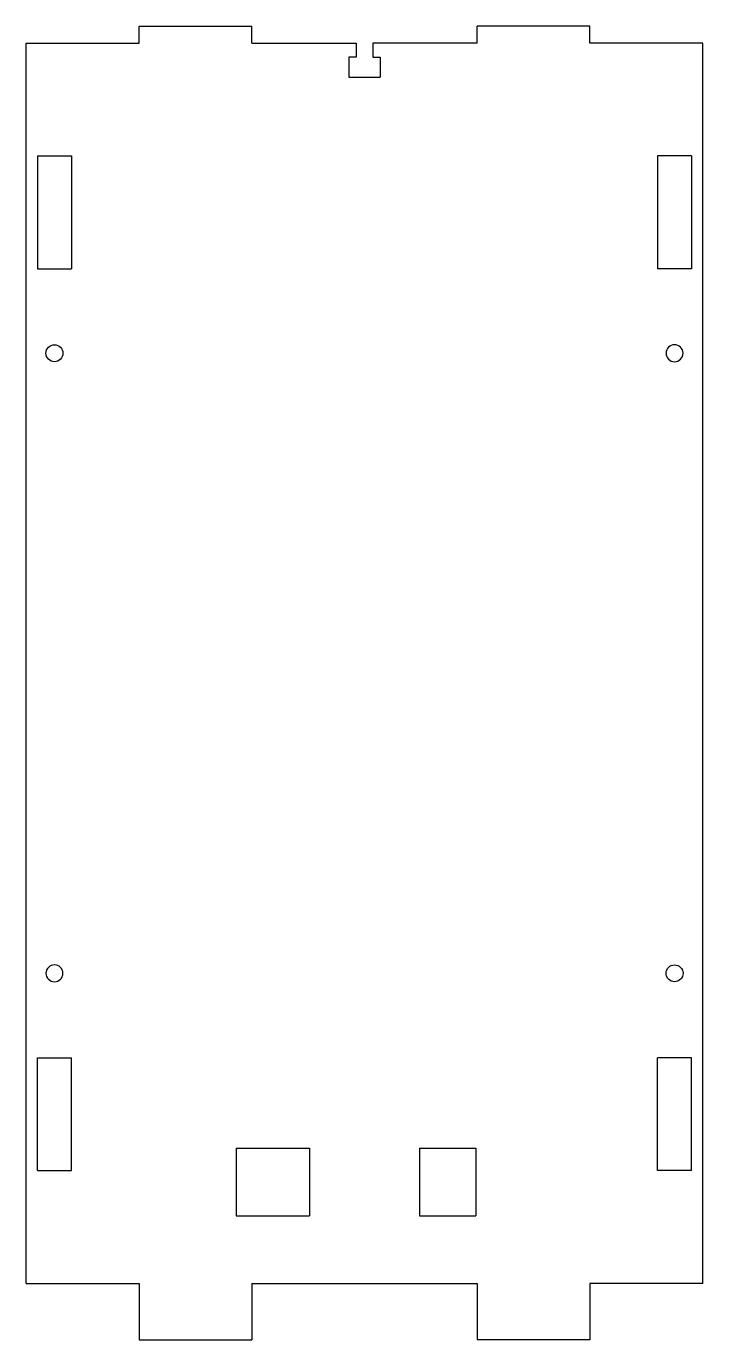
# Model space of a CAD drawing. Extents: x 0 to 120, y -10 to 223.
import ezdxf

# ---------------------------------------------------------------- set-up
doc = ezdxf.new("R2010")
doc.units = 0
doc.header["$MEASUREMENT"] = 0
doc.layers.add('VISIBLE', color=7, linetype='CONTINUOUS')

msp = doc.modelspace()

# ---------------------------------------------------------------- linework, layer by layer
at = {"layer": 'VISIBLE'}
for p, q in [((20, 223, 6), (40, 223, 6)), ((20, 220, 6), (20, 223, 6)), ((40, 220, 6), (40, 223, 6)), ((100, 223, 6), (80, 223, 6)), ((80, 220, 6), (80, 223, 6)), ((100, 220, 6), (100, 223, 6)), ((0, 220, 6), (20, 220, 6)), ((0, 0, 6), (0, 220, 6)), ((40, 220, 6), (58.5, 220, 6)), ((58.5, 220, 6), (58.5, 217.5, 6)), ((80, 220, 6), (61.5, 220, 6)), ((61.5, 220, 6), (61.5, 217.5, 6)), ((120, 220, 6), (100, 220, 6)), ((120, 0, 6), (120, 220, 6)), ((57.25, 217.5, 6), (57.25, 214, 6)), ((58.5, 217.5, 6), (57.25, 217.5, 6)), ((61.5, 217.5, 6), (62.75, 217.5, 6)), ((62.75, 217.5, 6), (62.75, 214, 6)), ((57.25, 214, 6), (62.75, 214, 6)), ((2, 200, 6), (2, 180, 6)), ((2, 200, 6), (8, 200, 6)), ((8, 200, 6), (8, 180, 6)), ((112, 200, 6), (112, 180, 6)), ((118, 200, 6), (112, 200, 6)), ((118, 200, 6), (118, 180, 6)), ((2, 180, 6), (8, 180, 6)), ((118, 180, 6), (112, 180, 6)), ((2, 20, 6), (2, 40, 6)), ((2, 40, 6), (8, 40, 6)), ((8, 20, 6), (8, 40, 6)), ((112, 20, 6), (112, 40, 6)), ((118, 40, 6), (112, 40, 6)), ((118, 20, 6), (118, 40, 6)), ((37.25, 24, 6), (37.25, 12, 6)), ((37.25, 24, 6), (50.25, 24, 6)), ((50.25, 24, 6), (50.25, 12, 6)), ((69.75, 24, 6), (69.75, 12, 6)), ((69.75, 24, 6), (79.75, 24, 6)), ((79.75, 24, 6), (79.75, 12, 6)), ((2, 20, 6), (8, 20, 6)), ((118, 20, 6), (112, 20, 6)), ((37.25, 12, 6), (50.25, 12, 6)), ((69.75, 12, 6), (79.75, 12, 6)), ((0, 0, 6), (20, 0, 6)), ((20, 0, 6), (20, -10, 6)), ((40, 0, 6), (80, 0, 6)), ((40, 0, 6), (40, -10, 6)), ((80, 0, 6), (80, -10, 6)), ((100, 0, 6), (100, -10, 6)), ((120, 0, 6), (100, 0, 6)), ((20, -10, 6), (40, -10, 6)), ((100, -10, 6), (80, -10, 6))]:
    msp.add_line(p, q, dxfattribs=at)
for centre in [(5, 165, 6), (115, 55, 6)]:
    msp.add_circle(centre, 1.5, dxfattribs=at)
at = {"layer": 'VISIBLE', "extrusion": (0, 0, -1)}
for centre in [(-115, 165, -6), (-5, 55, -6)]:
    msp.add_circle(centre, 1.5, dxfattribs=at)

doc.saveas('drawing.dxf')
